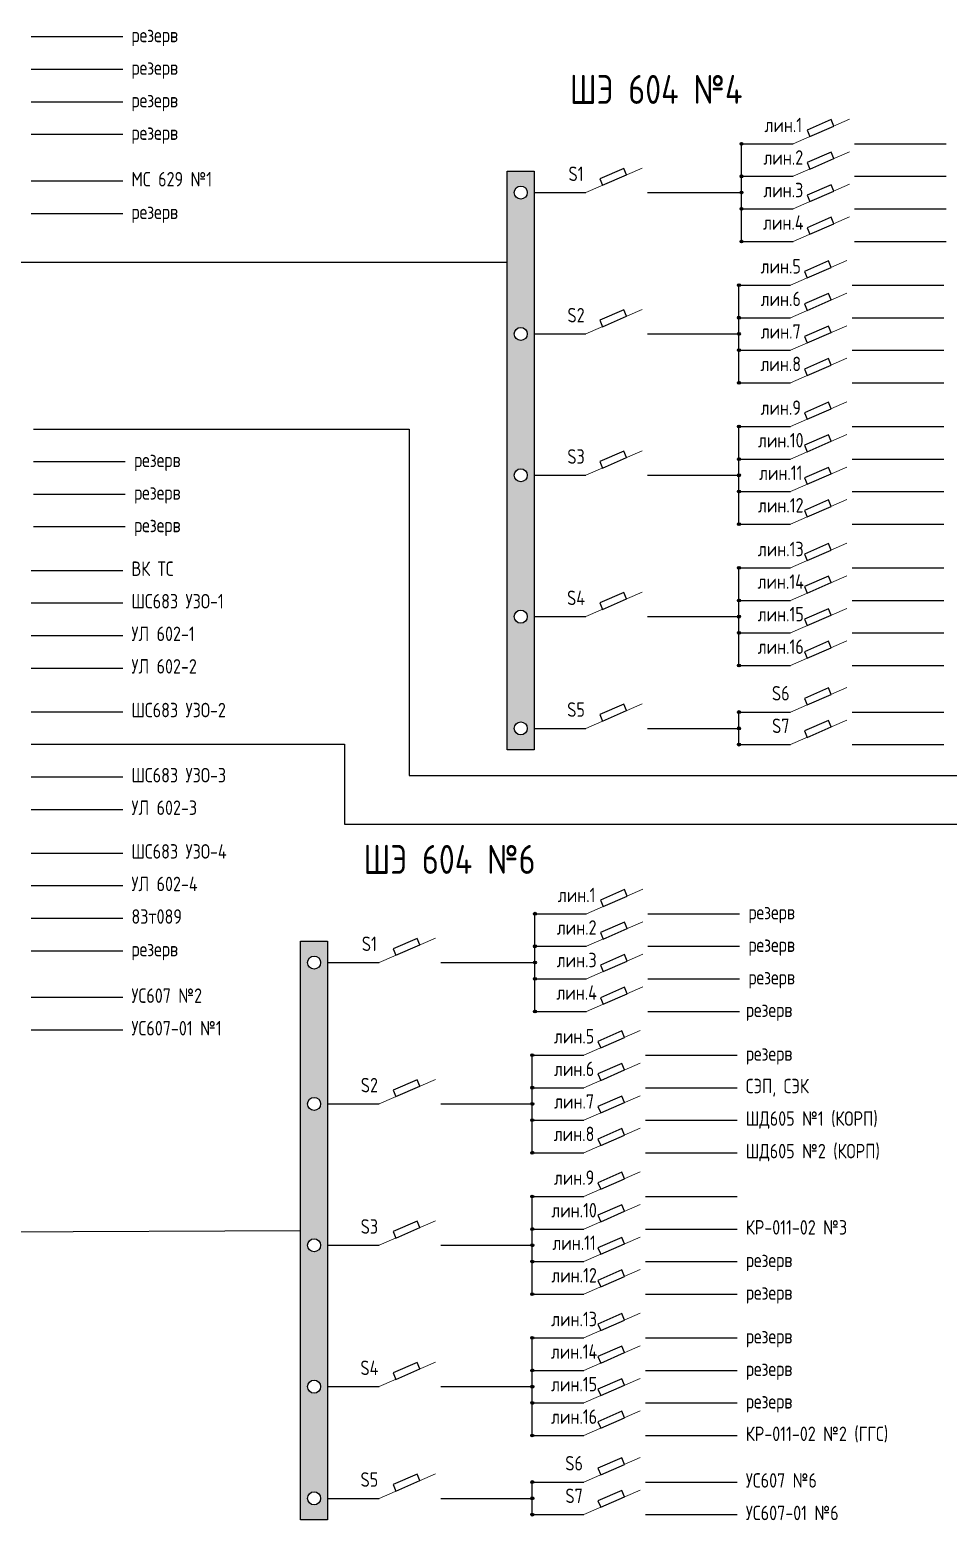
# Model space of a CAD drawing. Header units: millimetres. Extents: x 478 to 775, y 525 to 945.
# Drawn here: x 636.5 to 684.1, y 675.4 to 752.7 of the extents above; entities that cross this region are included whole.
import ezdxf

# ---------------------------------------------------------------- set-up
doc = ezdxf.new("R2010")
doc.units = ezdxf.units.MM
doc.header["$LTSCALE"] = 0.1

msp = doc.modelspace()

# ---------------------------------------------------------------- hatches: boundary and pattern name
h = msp.add_hatch(color=256)
h.paths.add_polyline_path([(673.442, 746.814), (673.366, 746.814), (673.366, 746.739, 0.414214)], flags=17)
h.paths.add_polyline_path([(673.291, 746.814, 0.414214), (673.366, 746.739), (673.366, 746.814), (673.442, 746.814, 1)])
h = msp.add_hatch(color=256)
h.paths.add_polyline_path([(661.219, 715.371), (662.615, 715.371), (662.615, 745.4), (661.219, 745.4)])
h.paths.add_polyline_path([(661.578, 729.616, -1), (662.256, 729.616, -1)], flags=16)
h.paths.add_polyline_path([(662.256, 722.283, -1), (661.578, 722.283, -1)], flags=16)
h.paths.add_polyline_path([(661.578, 736.949, -1), (662.256, 736.949, -1)], flags=16)
h.paths.add_polyline_path([(662.256, 716.489, -1), (661.578, 716.489, -1)], flags=16)
h.paths.add_polyline_path([(661.578, 744.282, -1), (662.256, 744.282, -1)], flags=16)
h = msp.add_hatch(color=256)
h.paths.add_polyline_path([(673.442, 745.126), (673.366, 745.126), (673.366, 745.051, 0.414214)], flags=17)
h.paths.add_polyline_path([(673.291, 745.126, 0.414214), (673.366, 745.051), (673.366, 745.126), (673.442, 745.126, 1)])
h = msp.add_hatch(color=256)
h.paths.add_polyline_path([(673.442, 744.282), (673.366, 744.282), (673.366, 744.206, 0.414214)], flags=17)
h.paths.add_polyline_path([(673.291, 744.282, 0.414214), (673.366, 744.206), (673.366, 744.282), (673.442, 744.282, 1)])
h = msp.add_hatch(color=256)
h.paths.add_polyline_path([(673.442, 743.438), (673.366, 743.438), (673.366, 743.362, 0.414214)], flags=17)
h.paths.add_polyline_path([(673.291, 743.438, 0.414214), (673.366, 743.362), (673.366, 743.438), (673.442, 743.438, 1)])
h = msp.add_hatch(color=256)
h.paths.add_polyline_path([(673.442, 741.749), (673.366, 741.749), (673.366, 741.674, 0.414214)], flags=17)
h.paths.add_polyline_path([(673.291, 741.749, 0.414214), (673.366, 741.674), (673.366, 741.749), (673.442, 741.749, 1)])
h = msp.add_hatch(color=256)
h.paths.add_polyline_path([(673.309, 739.481), (673.233, 739.481), (673.233, 739.406, 0.414214)], flags=17)
h.paths.add_polyline_path([(673.158, 739.481, 0.414214), (673.233, 739.406), (673.233, 739.481), (673.309, 739.481, 1)])
h = msp.add_hatch(color=256)
h.paths.add_polyline_path([(673.309, 737.793), (673.233, 737.793), (673.233, 737.718, 0.414214)], flags=17)
h.paths.add_polyline_path([(673.158, 737.793, 0.414214), (673.233, 737.718), (673.233, 737.793), (673.309, 737.793, 1)])
h = msp.add_hatch(color=256)
h.paths.add_polyline_path([(673.309, 736.949), (673.233, 736.949), (673.233, 736.873, 0.414214)], flags=17)
h.paths.add_polyline_path([(673.158, 736.949, 0.414214), (673.233, 736.873), (673.233, 736.949), (673.309, 736.949, 1)])
h = msp.add_hatch(color=256)
h.paths.add_polyline_path([(673.309, 736.105), (673.233, 736.105), (673.233, 736.029, 0.414214)], flags=17)
h.paths.add_polyline_path([(673.158, 736.105, 0.414214), (673.233, 736.029), (673.233, 736.105), (673.309, 736.105, 1)])
h = msp.add_hatch(color=256)
h.paths.add_polyline_path([(673.309, 734.416), (673.233, 734.416), (673.233, 734.341, 0.414214)], flags=17)
h.paths.add_polyline_path([(673.158, 734.416, 0.414214), (673.233, 734.341), (673.233, 734.416), (673.309, 734.416, 1)])
h = msp.add_hatch(color=256)
h.paths.add_polyline_path([(673.309, 732.148), (673.233, 732.148), (673.233, 732.073, 0.414214)], flags=17)
h.paths.add_polyline_path([(673.158, 732.148, 0.414214), (673.233, 732.073), (673.233, 732.148), (673.309, 732.148, 1)])
h = msp.add_hatch(color=256)
h.paths.add_polyline_path([(673.309, 730.46), (673.233, 730.46), (673.233, 730.384, 0.414214)], flags=17)
h.paths.add_polyline_path([(673.158, 730.46, 0.414214), (673.233, 730.384), (673.233, 730.46), (673.309, 730.46, 1)])
h = msp.add_hatch(color=256)
h.paths.add_polyline_path([(673.309, 729.616), (673.233, 729.616), (673.233, 729.54, 0.414214)], flags=17)
h.paths.add_polyline_path([(673.158, 729.616, 0.414214), (673.233, 729.54), (673.233, 729.616), (673.309, 729.616, 1)])
h = msp.add_hatch(color=256)
h.paths.add_polyline_path([(673.309, 728.771), (673.233, 728.771), (673.233, 728.696, 0.414214)], flags=17)
h.paths.add_polyline_path([(673.158, 728.771, 0.414214), (673.233, 728.696), (673.233, 728.771), (673.309, 728.771, 1)])
h = msp.add_hatch(color=256)
h.paths.add_polyline_path([(673.309, 727.083), (673.233, 727.083), (673.233, 727.008, 0.414214)], flags=17)
h.paths.add_polyline_path([(673.158, 727.083, 0.414214), (673.233, 727.008), (673.233, 727.083), (673.309, 727.083, 1)])
h = msp.add_hatch(color=256)
h.paths.add_polyline_path([(673.309, 724.815), (673.233, 724.815), (673.233, 724.74, 0.414214)], flags=17)
h.paths.add_polyline_path([(673.158, 724.815, 0.414214), (673.233, 724.74), (673.233, 724.815), (673.309, 724.815, 1)])
h = msp.add_hatch(color=256)
h.paths.add_polyline_path([(673.309, 723.127), (673.233, 723.127), (673.233, 723.051, 0.414214)], flags=17)
h.paths.add_polyline_path([(673.158, 723.127, 0.414214), (673.233, 723.051), (673.233, 723.127), (673.309, 723.127, 1)])
h = msp.add_hatch(color=256)
h.paths.add_polyline_path([(673.309, 722.283), (673.233, 722.283), (673.233, 722.207, 0.414214)], flags=17)
h.paths.add_polyline_path([(673.158, 722.283, 0.414214), (673.233, 722.207), (673.233, 722.283), (673.309, 722.283, 1)])
h = msp.add_hatch(color=256)
h.paths.add_polyline_path([(673.309, 721.438), (673.233, 721.438), (673.233, 721.363, 0.414214)], flags=17)
h.paths.add_polyline_path([(673.158, 721.438, 0.414214), (673.233, 721.363), (673.233, 721.438), (673.309, 721.438, 1)])
h = msp.add_hatch(color=256)
h.paths.add_polyline_path([(673.309, 719.75), (673.233, 719.75), (673.233, 719.675, 0.414214)], flags=17)
h.paths.add_polyline_path([(673.158, 719.75, 0.414214), (673.233, 719.675), (673.233, 719.75), (673.309, 719.75, 1)])
h = msp.add_hatch(color=256)
h.paths.add_polyline_path([(673.309, 717.333), (673.233, 717.333), (673.233, 717.258, 0.414214)], flags=17)
h.paths.add_polyline_path([(673.158, 717.333, 0.414214), (673.233, 717.258), (673.233, 717.333), (673.309, 717.333, 1)])
h = msp.add_hatch(color=256)
h.paths.add_polyline_path([(673.309, 716.489), (673.233, 716.489), (673.233, 716.413, 0.414214)], flags=17)
h.paths.add_polyline_path([(673.158, 716.489, 0.414214), (673.233, 716.413), (673.233, 716.489), (673.309, 716.489, 1)])
h = msp.add_hatch(color=256)
h.paths.add_polyline_path([(673.309, 715.645), (673.233, 715.645), (673.233, 715.569, 0.414214)], flags=17)
h.paths.add_polyline_path([(673.158, 715.645, 0.414214), (673.233, 715.569), (673.233, 715.645), (673.309, 715.645, 1)])
h = msp.add_hatch(color=256)
h.paths.add_polyline_path([(662.724, 706.87), (662.649, 706.87), (662.649, 706.795, 0.414214)], flags=17)
h.paths.add_polyline_path([(662.573, 706.87, 0.414214), (662.649, 706.795), (662.649, 706.87), (662.724, 706.87, 1)])
h = msp.add_hatch(color=256)
h.paths.add_polyline_path([(650.501, 675.427), (651.897, 675.427), (651.897, 705.456), (650.501, 705.456)])
h.paths.add_polyline_path([(650.86, 689.672, -1), (651.538, 689.672, -1)], flags=16)
h.paths.add_polyline_path([(651.538, 682.339, -1), (650.86, 682.339, -1)], flags=16)
h.paths.add_polyline_path([(650.86, 697.005, -1), (651.538, 697.005, -1)], flags=16)
h.paths.add_polyline_path([(651.538, 676.545, -1), (650.86, 676.545, -1)], flags=16)
h.paths.add_polyline_path([(650.86, 704.338, -1), (651.538, 704.338, -1)], flags=16)
h = msp.add_hatch(color=256)
h.paths.add_polyline_path([(662.724, 705.182), (662.649, 705.182), (662.649, 705.107, 0.414214)], flags=17)
h.paths.add_polyline_path([(662.573, 705.182, 0.414214), (662.649, 705.107), (662.649, 705.182), (662.724, 705.182, 1)])
h = msp.add_hatch(color=256)
h.paths.add_polyline_path([(662.724, 704.338), (662.649, 704.338), (662.649, 704.262, 0.414214)], flags=17)
h.paths.add_polyline_path([(662.573, 704.338, 0.414214), (662.649, 704.262), (662.649, 704.338), (662.724, 704.338, 1)])
h = msp.add_hatch(color=256)
h.paths.add_polyline_path([(662.724, 703.494), (662.649, 703.494), (662.649, 703.418, 0.414214)], flags=17)
h.paths.add_polyline_path([(662.573, 703.494, 0.414214), (662.649, 703.418), (662.649, 703.494), (662.724, 703.494, 1)])
h = msp.add_hatch(color=256)
h.paths.add_polyline_path([(662.724, 701.805), (662.649, 701.805), (662.649, 701.73, 0.414214)], flags=17)
h.paths.add_polyline_path([(662.573, 701.805, 0.414214), (662.649, 701.73), (662.649, 701.805), (662.724, 701.805, 1)])
h = msp.add_hatch(color=256)
h.paths.add_polyline_path([(662.591, 699.537), (662.516, 699.537), (662.516, 699.462, 0.414214)], flags=17)
h.paths.add_polyline_path([(662.44, 699.537, 0.414214), (662.516, 699.462), (662.516, 699.537), (662.591, 699.537, 1)])
h = msp.add_hatch(color=256)
h.paths.add_polyline_path([(662.591, 697.849), (662.516, 697.849), (662.516, 697.774, 0.414214)], flags=17)
h.paths.add_polyline_path([(662.44, 697.849, 0.414214), (662.516, 697.774), (662.516, 697.849), (662.591, 697.849, 1)])
h = msp.add_hatch(color=256)
h.paths.add_polyline_path([(662.591, 697.005), (662.516, 697.005), (662.516, 696.929, 0.414214)], flags=17)
h.paths.add_polyline_path([(662.44, 697.005, 0.414214), (662.516, 696.929), (662.516, 697.005), (662.591, 697.005, 1)])
h = msp.add_hatch(color=256)
h.paths.add_polyline_path([(662.591, 696.161), (662.516, 696.161), (662.516, 696.085, 0.414214)], flags=17)
h.paths.add_polyline_path([(662.44, 696.161, 0.414214), (662.516, 696.085), (662.516, 696.161), (662.591, 696.161, 1)])
h = msp.add_hatch(color=256)
h.paths.add_polyline_path([(662.591, 694.472), (662.516, 694.472), (662.516, 694.397, 0.414214)], flags=17)
h.paths.add_polyline_path([(662.44, 694.472, 0.414214), (662.516, 694.397), (662.516, 694.472), (662.591, 694.472, 1)])
h = msp.add_hatch(color=256)
h.paths.add_polyline_path([(662.591, 692.204), (662.516, 692.204), (662.516, 692.129, 0.414214)], flags=17)
h.paths.add_polyline_path([(662.44, 692.204, 0.414214), (662.516, 692.129), (662.516, 692.204), (662.591, 692.204, 1)])
h = msp.add_hatch(color=256)
h.paths.add_polyline_path([(662.591, 690.516), (662.516, 690.516), (662.516, 690.44, 0.414214)], flags=17)
h.paths.add_polyline_path([(662.44, 690.516, 0.414214), (662.516, 690.44), (662.516, 690.516), (662.591, 690.516, 1)])
h = msp.add_hatch(color=256)
h.paths.add_polyline_path([(662.591, 689.672), (662.516, 689.672), (662.516, 689.596, 0.414214)], flags=17)
h.paths.add_polyline_path([(662.44, 689.672, 0.414214), (662.516, 689.596), (662.516, 689.672), (662.591, 689.672, 1)])
h = msp.add_hatch(color=256)
h.paths.add_polyline_path([(662.591, 688.827), (662.516, 688.827), (662.516, 688.752, 0.414214)], flags=17)
h.paths.add_polyline_path([(662.44, 688.827, 0.414214), (662.516, 688.752), (662.516, 688.827), (662.591, 688.827, 1)])
h = msp.add_hatch(color=256)
h.paths.add_polyline_path([(662.591, 687.139), (662.516, 687.139), (662.516, 687.064, 0.414214)], flags=17)
h.paths.add_polyline_path([(662.44, 687.139, 0.414214), (662.516, 687.064), (662.516, 687.139), (662.591, 687.139, 1)])
h = msp.add_hatch(color=256)
h.paths.add_polyline_path([(662.591, 684.871), (662.516, 684.871), (662.516, 684.796, 0.414214)], flags=17)
h.paths.add_polyline_path([(662.44, 684.871, 0.414214), (662.516, 684.796), (662.516, 684.871), (662.591, 684.871, 1)])
h = msp.add_hatch(color=256)
h.paths.add_polyline_path([(662.591, 683.183), (662.516, 683.183), (662.516, 683.107, 0.414214)], flags=17)
h.paths.add_polyline_path([(662.44, 683.183, 0.414214), (662.516, 683.107), (662.516, 683.183), (662.591, 683.183, 1)])
h = msp.add_hatch(color=256)
h.paths.add_polyline_path([(662.591, 682.339), (662.516, 682.339), (662.516, 682.263, 0.414214)], flags=17)
h.paths.add_polyline_path([(662.44, 682.339, 0.414214), (662.516, 682.263), (662.516, 682.339), (662.591, 682.339, 1)])
h = msp.add_hatch(color=256)
h.paths.add_polyline_path([(662.591, 681.494), (662.516, 681.494), (662.516, 681.419, 0.414214)], flags=17)
h.paths.add_polyline_path([(662.44, 681.494, 0.414214), (662.516, 681.419), (662.516, 681.494), (662.591, 681.494, 1)])
h = msp.add_hatch(color=256)
h.paths.add_polyline_path([(662.591, 679.806), (662.516, 679.806), (662.516, 679.731, 0.414214)], flags=17)
h.paths.add_polyline_path([(662.44, 679.806, 0.414214), (662.516, 679.731), (662.516, 679.806), (662.591, 679.806, 1)])
h = msp.add_hatch(color=256)
h.paths.add_polyline_path([(662.591, 677.389), (662.516, 677.389), (662.516, 677.314, 0.414214)], flags=17)
h.paths.add_polyline_path([(662.44, 677.389, 0.414214), (662.516, 677.314), (662.516, 677.389), (662.591, 677.389, 1)])
h = msp.add_hatch(color=256)
h.paths.add_polyline_path([(662.591, 676.545), (662.516, 676.545), (662.516, 676.469, 0.414214)], flags=17)
h.paths.add_polyline_path([(662.44, 676.545, 0.414214), (662.516, 676.469), (662.516, 676.545), (662.591, 676.545, 1)])
h = msp.add_hatch(color=256)
h.paths.add_polyline_path([(662.591, 675.701), (662.516, 675.701), (662.516, 675.625, 0.414214)], flags=17)
h.paths.add_polyline_path([(662.44, 675.701, 0.414214), (662.516, 675.625), (662.516, 675.701), (662.591, 675.701, 1)])

# ---------------------------------------------------------------- linework, layer by layer
for p, q in [((636.52, 752.373), (641.273, 752.373)), ((636.52, 750.684), (641.273, 750.684)), ((636.52, 748.996), (641.273, 748.996)), ((636.52, 747.307), (641.273, 747.307)), ((673.366, 746.814), (676.043, 746.814)), ((673.366, 741.749), (673.366, 746.814)), ((679.232, 746.814), (683.985, 746.814)), ((636.52, 744.89), (641.273, 744.89)), ((673.366, 745.126), (676.043, 745.126)), ((679.232, 745.126), (683.985, 745.126)), ((662.615, 744.282), (665.292, 744.282)), ((668.481, 744.282), (673.366, 744.282)), ((636.52, 743.202), (641.273, 743.202)), ((673.366, 743.438), (676.043, 743.438)), ((679.232, 743.438), (683.985, 743.438)), ((673.366, 741.749), (676.043, 741.749)), ((679.232, 741.749), (683.985, 741.749)), ((616.046, 740.68), (661.219, 740.68)), ((673.233, 739.481), (675.91, 739.481)), ((673.233, 734.416), (673.233, 739.481)), ((679.099, 739.481), (683.852, 739.481)), ((673.233, 737.793), (675.91, 737.793)), ((679.099, 737.793), (683.852, 737.793)), ((662.615, 736.949), (665.292, 736.949)), ((668.481, 736.949), (673.233, 736.949)), ((673.233, 736.105), (675.91, 736.105)), ((679.099, 736.105), (683.852, 736.105)), ((673.233, 734.416), (675.91, 734.416)), ((679.099, 734.416), (683.852, 734.416)), ((636.654, 732.018), (641.406, 732.018)), ((641.406, 732.018), (656.129, 732.018)), ((656.129, 732.018), (656.129, 714.039)), ((673.233, 732.148), (675.91, 732.148)), ((673.233, 727.083), (673.233, 732.148)), ((679.099, 732.148), (683.852, 732.148)), ((636.654, 730.33), (641.406, 730.33)), ((673.233, 730.46), (675.91, 730.46)), ((679.099, 730.46), (683.852, 730.46)), ((662.615, 729.616), (665.292, 729.616)), ((668.481, 729.616), (673.233, 729.616)), ((636.654, 728.641), (641.406, 728.641)), ((673.233, 728.771), (675.91, 728.771)), ((679.099, 728.771), (683.852, 728.771)), ((636.654, 726.953), (641.406, 726.953)), ((673.233, 727.083), (675.91, 727.083)), ((679.099, 727.083), (683.852, 727.083)), ((636.52, 724.685), (641.273, 724.685)), ((673.233, 724.815), (675.91, 724.815)), ((673.233, 719.75), (673.233, 724.815)), ((679.099, 724.815), (683.852, 724.815)), ((636.52, 722.997), (641.273, 722.997)), ((673.233, 723.127), (675.91, 723.127)), ((679.099, 723.127), (683.852, 723.127)), ((662.615, 722.283), (665.292, 722.283)), ((668.481, 722.283), (673.233, 722.283)), ((673.233, 721.438), (675.91, 721.438)), ((679.099, 721.438), (683.852, 721.438)), ((636.52, 721.308), (641.273, 721.308)), ((636.52, 719.62), (641.273, 719.62)), ((673.233, 719.75), (675.91, 719.75)), ((679.099, 719.75), (683.852, 719.75)), ((636.52, 717.352), (641.273, 717.352)), ((673.233, 717.333), (675.91, 717.333)), ((673.233, 715.645), (673.233, 717.333)), ((679.099, 717.333), (683.852, 717.333)), ((662.615, 716.489), (665.292, 716.489)), ((668.481, 716.489), (673.233, 716.489)), ((636.52, 715.664), (641.273, 715.664)), ((641.273, 715.664), (652.782, 715.664)), ((652.782, 715.664), (652.782, 711.511)), ((673.233, 715.645), (675.91, 715.645)), ((679.099, 715.645), (683.852, 715.645)), ((636.52, 713.975), (641.273, 713.975)), ((656.129, 714.039), (713.002, 714.039)), ((636.52, 712.287), (641.273, 712.287)), ((652.782, 711.511), (706.138, 711.511)), ((636.52, 710.019), (641.273, 710.019)), ((636.52, 708.331), (641.273, 708.331)), ((662.649, 706.87), (665.326, 706.87)), ((662.649, 701.805), (662.649, 706.87)), ((668.515, 706.87), (673.267, 706.87)), ((636.52, 706.642), (641.273, 706.642)), ((662.649, 705.182), (665.326, 705.182)), ((668.515, 705.182), (673.267, 705.182)), ((636.52, 704.954), (641.273, 704.954)), ((651.897, 704.338), (654.574, 704.338)), ((657.763, 704.338), (662.649, 704.338)), ((662.649, 703.494), (665.326, 703.494)), ((668.515, 703.494), (673.267, 703.494)), ((636.52, 702.537), (641.273, 702.537)), ((662.649, 701.805), (665.326, 701.805)), ((668.515, 701.805), (673.267, 701.805)), ((636.52, 700.848), (641.273, 700.848)), ((662.516, 699.537), (665.192, 699.537)), ((662.516, 694.472), (662.516, 699.537)), ((668.382, 699.537), (673.134, 699.537)), ((662.516, 697.849), (665.192, 697.849)), ((668.382, 697.849), (673.134, 697.849)), ((651.897, 697.005), (654.574, 697.005)), ((657.763, 697.005), (662.516, 697.005)), ((662.516, 696.161), (665.192, 696.161)), ((668.382, 696.161), (673.134, 696.161)), ((662.516, 694.472), (665.192, 694.472)), ((668.382, 694.472), (673.134, 694.472)), ((662.516, 692.204), (665.192, 692.204)), ((662.516, 687.139), (662.516, 692.204)), ((668.382, 692.204), (673.134, 692.204)), ((613.782, 690.271), (650.501, 690.441)), ((662.516, 690.516), (665.192, 690.516)), ((668.382, 690.516), (673.134, 690.516)), ((651.897, 689.672), (654.574, 689.672)), ((657.763, 689.672), (662.516, 689.672)), ((662.516, 688.827), (665.192, 688.827)), ((668.382, 688.827), (673.134, 688.827)), ((662.516, 687.139), (665.192, 687.139)), ((668.382, 687.139), (673.134, 687.139)), ((662.516, 684.871), (665.192, 684.871)), ((662.516, 679.806), (662.516, 684.871)), ((668.382, 684.871), (673.134, 684.871)), ((662.516, 683.183), (665.192, 683.183)), ((668.382, 683.183), (673.134, 683.183)), ((651.897, 682.339), (654.574, 682.339)), ((657.763, 682.339), (662.516, 682.339)), ((662.516, 681.494), (665.192, 681.494)), ((668.382, 681.494), (673.134, 681.494)), ((662.516, 679.806), (665.192, 679.806)), ((668.382, 679.806), (673.134, 679.806)), ((662.516, 677.389), (665.192, 677.389)), ((662.516, 675.701), (662.516, 677.389)), ((668.382, 677.389), (673.134, 677.389)), ((651.897, 676.545), (654.574, 676.545)), ((657.763, 676.545), (662.516, 676.545)), ((662.516, 675.701), (665.192, 675.701)), ((668.382, 675.701), (673.134, 675.701))]:
    msp.add_line(p, q)
at = {"lineweight": 15}
for p, q in [((676.043, 746.814), (678.967, 748.088)), ((676.043, 745.126), (678.967, 746.4)), ((665.292, 744.282), (668.216, 745.556)), ((676.043, 743.438), (678.967, 744.711)), ((676.043, 741.749), (678.967, 743.023)), ((675.91, 739.481), (678.834, 740.755)), ((675.91, 737.793), (678.834, 739.067)), ((665.292, 736.949), (668.216, 738.223)), ((675.91, 736.105), (678.834, 737.378)), ((675.91, 734.416), (678.834, 735.69)), ((675.91, 732.148), (678.834, 733.422)), ((675.91, 730.46), (678.834, 731.734)), ((665.292, 729.616), (668.216, 730.889)), ((675.91, 728.771), (678.834, 730.045)), ((675.91, 727.083), (678.834, 728.357)), ((675.91, 724.815), (678.834, 726.089)), ((675.91, 723.127), (678.834, 724.401)), ((665.292, 722.283), (668.216, 723.556)), ((675.91, 721.438), (678.834, 722.712)), ((675.91, 719.75), (678.834, 721.024)), ((675.91, 717.333), (678.834, 718.607)), ((665.292, 716.489), (668.216, 717.763)), ((675.91, 715.645), (678.834, 716.918)), ((665.326, 706.87), (668.249, 708.144)), ((665.326, 705.182), (668.249, 706.456)), ((654.574, 704.338), (657.498, 705.612)), ((665.326, 703.494), (668.249, 704.767)), ((665.326, 701.805), (668.249, 703.079)), ((665.192, 699.537), (668.116, 700.811)), ((665.192, 697.849), (668.116, 699.123)), ((654.574, 697.005), (657.498, 698.278)), ((665.192, 696.161), (668.116, 697.434)), ((665.192, 694.472), (668.116, 695.746)), ((665.192, 692.204), (668.116, 693.478)), ((665.192, 690.516), (668.116, 691.79)), ((654.574, 689.672), (657.498, 690.945)), ((665.192, 688.827), (668.116, 690.101)), ((665.192, 687.139), (668.116, 688.413)), ((665.192, 684.871), (668.116, 686.145)), ((665.192, 683.183), (668.116, 684.457)), ((654.574, 682.339), (657.498, 683.612)), ((665.192, 681.494), (668.116, 682.768)), ((665.192, 679.806), (668.116, 681.08)), ((665.192, 677.389), (668.116, 678.663)), ((654.574, 676.545), (657.498, 677.819)), ((665.192, 675.701), (668.116, 676.974))]:
    msp.add_line(p, q, dxfattribs=at)
for points in [[(676.912, 747.193), (678.155, 747.735), (678.01, 748.07), (676.766, 747.528)], [(676.912, 745.504), (678.155, 746.046), (678.01, 746.381), (676.766, 745.839)], [(661.219, 745.4), (662.615, 745.4), (662.615, 715.371), (661.219, 715.371)], [(666.16, 744.66), (667.404, 745.202), (667.258, 745.537), (666.014, 744.995)], [(676.912, 743.816), (678.155, 744.358), (678.01, 744.693), (676.766, 744.151)], [(676.912, 742.127), (678.155, 742.669), (678.01, 743.004), (676.766, 742.462)], [(676.778, 739.86), (678.022, 740.402), (677.876, 740.736), (676.633, 740.195)], [(676.778, 738.171), (678.022, 738.713), (677.876, 739.048), (676.633, 738.506)], [(666.16, 737.327), (667.404, 737.869), (667.258, 738.204), (666.014, 737.662)], [(676.778, 736.483), (678.022, 737.025), (677.876, 737.36), (676.633, 736.818)], [(676.778, 734.794), (678.022, 735.336), (677.876, 735.671), (676.633, 735.129)], [(676.778, 732.527), (678.022, 733.068), (677.876, 733.403), (676.633, 732.861)], [(676.778, 730.838), (678.022, 731.38), (677.876, 731.715), (676.633, 731.173)], [(666.16, 729.994), (667.404, 730.536), (667.258, 730.871), (666.014, 730.329)], [(676.778, 729.15), (678.022, 729.692), (677.876, 730.027), (676.633, 729.485)], [(676.778, 727.461), (678.022, 728.003), (677.876, 728.338), (676.633, 727.796)], [(676.778, 725.193), (678.022, 725.735), (677.876, 726.07), (676.633, 725.528)], [(676.778, 723.505), (678.022, 724.047), (677.876, 724.382), (676.633, 723.84)], [(666.16, 722.661), (667.404, 723.203), (667.258, 723.538), (666.014, 722.996)], [(676.778, 721.817), (678.022, 722.359), (677.876, 722.693), (676.633, 722.152)], [(676.778, 720.128), (678.022, 720.67), (677.876, 721.005), (676.633, 720.463)], [(676.778, 717.711), (678.022, 718.253), (677.876, 718.588), (676.633, 718.046)], [(666.16, 716.867), (667.404, 717.409), (667.258, 717.744), (666.014, 717.202)], [(676.778, 716.023), (678.022, 716.565), (677.876, 716.9), (676.633, 716.358)], [(666.194, 707.249), (667.438, 707.791), (667.292, 708.126), (666.048, 707.584)], [(666.194, 705.56), (667.438, 706.102), (667.292, 706.437), (666.048, 705.895)], [(650.501, 705.456), (651.897, 705.456), (651.897, 675.427), (650.501, 675.427)], [(655.442, 704.716), (656.686, 705.258), (656.54, 705.593), (655.296, 705.051)], [(666.194, 703.872), (667.438, 704.414), (667.292, 704.749), (666.048, 704.207)], [(666.194, 702.183), (667.438, 702.725), (667.292, 703.06), (666.048, 702.518)], [(666.061, 699.916), (667.305, 700.458), (667.159, 700.792), (665.915, 700.251)], [(666.061, 698.227), (667.305, 698.769), (667.159, 699.104), (665.915, 698.562)], [(655.442, 697.383), (656.686, 697.925), (656.54, 698.26), (655.296, 697.718)], [(666.061, 696.539), (667.305, 697.081), (667.159, 697.416), (665.915, 696.874)], [(666.061, 694.85), (667.305, 695.392), (667.159, 695.727), (665.915, 695.185)], [(666.061, 692.583), (667.305, 693.124), (667.159, 693.459), (665.915, 692.917)], [(666.061, 690.894), (667.305, 691.436), (667.159, 691.771), (665.915, 691.229)], [(655.442, 690.05), (656.686, 690.592), (656.54, 690.927), (655.296, 690.385)], [(666.061, 689.206), (667.305, 689.748), (667.159, 690.083), (665.915, 689.541)], [(666.061, 687.517), (667.305, 688.059), (667.159, 688.394), (665.915, 687.852)], [(666.061, 685.249), (667.305, 685.791), (667.159, 686.126), (665.915, 685.584)], [(666.061, 683.561), (667.305, 684.103), (667.159, 684.438), (665.915, 683.896)], [(655.442, 682.717), (656.686, 683.259), (656.54, 683.594), (655.296, 683.052)], [(666.061, 681.873), (667.305, 682.415), (667.159, 682.749), (665.915, 682.208)], [(666.061, 680.184), (667.305, 680.726), (667.159, 681.061), (665.915, 680.519)], [(666.061, 677.767), (667.305, 678.309), (667.159, 678.644), (665.915, 678.102)], [(655.442, 676.923), (656.686, 677.465), (656.54, 677.8), (655.296, 677.258)], [(666.061, 676.079), (667.305, 676.621), (667.159, 676.956), (665.915, 676.414)]]:
    msp.add_lwpolyline(points, close=True)
for centre, radius in [((673.366, 746.814), 0.0754), ((661.917, 744.282), 0.339), ((673.366, 745.126), 0.0754), ((673.366, 744.282), 0.0754), ((673.366, 743.438), 0.0754), ((673.366, 741.749), 0.0754), ((673.233, 739.481), 0.0754), ((673.233, 737.793), 0.0754), ((661.917, 736.949), 0.339), ((673.233, 736.949), 0.0754), ((673.233, 736.105), 0.0754), ((673.233, 734.416), 0.0754), ((673.233, 732.148), 0.0754), ((661.917, 729.616), 0.339), ((673.233, 730.46), 0.0754), ((673.233, 729.616), 0.0754), ((673.233, 728.771), 0.0754), ((673.233, 727.083), 0.0754), ((673.233, 724.815), 0.0754), ((673.233, 723.127), 0.0754), ((661.917, 722.283), 0.339), ((673.233, 722.283), 0.0754), ((673.233, 721.438), 0.0754), ((673.233, 719.75), 0.0754), ((661.917, 716.489), 0.339), ((673.233, 717.333), 0.0754), ((673.233, 716.489), 0.0754), ((673.233, 715.645), 0.0754), ((662.649, 706.87), 0.0754), ((662.649, 705.182), 0.0754), ((651.199, 704.338), 0.339), ((662.649, 704.338), 0.0754), ((662.649, 703.494), 0.0754), ((662.649, 701.805), 0.0754), ((662.516, 699.537), 0.0754), ((662.516, 697.849), 0.0754), ((651.199, 697.005), 0.339), ((662.516, 697.005), 0.0754), ((662.516, 696.161), 0.0754), ((662.516, 694.472), 0.0754), ((662.516, 692.204), 0.0754), ((662.516, 690.516), 0.0754), ((651.199, 689.672), 0.339), ((662.516, 689.672), 0.0754), ((662.516, 688.827), 0.0754), ((662.516, 687.139), 0.0754), ((662.516, 684.871), 0.0754), ((662.516, 683.183), 0.0754), ((651.199, 682.339), 0.339), ((662.516, 682.339), 0.0754), ((662.516, 681.494), 0.0754), ((662.516, 679.806), 0.0754), ((662.516, 677.389), 0.0754), ((651.199, 676.545), 0.339), ((662.516, 676.545), 0.0754), ((662.516, 675.701), 0.0754)]:
    msp.add_circle(centre, radius)

# ---------------------------------------------------------------- texts
for s, insert, char_height, width, attachment_point in [('{\\fGOST|b0|i0|c204|p34;резерв}', (641.725, 752.834), 0.75, 12.21677, 1), ('{\\fGOST|b0|i0|c204|p34;резерв}', (641.725, 751.145), 0.75, 12.21677, 1), ('{\\fGOST|b0|i0|c204|p34;ШЭ 604 №4}', (668.938, 749.634), 1.5, 14.52796, 5), ('{\\fGOST|b0|i0|c204|p34;резерв}', (641.725, 749.457), 0.75, 12.21677, 1), ('{\\fGOST|b0|i0|c204|p34;резерв}', (641.725, 747.768), 0.75, 12.21677, 1), ('{\\fGOST|b0|i0|c204|p34;лин.1}', (675.534, 747.791), 0.75, 12.21677, 5), ('{\\fGOST|b0|i0|c204|p34;лин.2}', (675.534, 746.103), 0.75, 12.21677, 5), ('{\\fGOST|b0|i0|c204|p34;МС 629 №1}', (641.725, 745.351), 0.75, 12.21677, 1), ('{\\fGOST|b0|i0|c204|p34;S1}', (664.783, 745.258), 0.75, 12.21677, 5), ('{\\fGOST|b0|i0|c204|p34;лин.3}', (675.534, 744.414), 0.75, 12.21677, 5), ('{\\fGOST|b0|i0|c204|p34;резерв}', (641.725, 743.663), 0.75, 12.21677, 1), ('{\\fGOST|b0|i0|c204|p34;лин.4}', (675.534, 742.726), 0.75, 12.21677, 5), ('{\\fGOST|b0|i0|c204|p34;лин.5}', (675.401, 740.458), 0.75, 12.21677, 5), ('{\\fGOST|b0|i0|c204|p34;лин.6}', (675.401, 738.769), 0.75, 12.21677, 5), ('{\\fGOST|b0|i0|c204|p34;S2}', (664.783, 737.925), 0.75, 12.21677, 5), ('{\\fGOST|b0|i0|c204|p34;лин.7}', (675.401, 737.081), 0.75, 12.21677, 5), ('{\\fGOST|b0|i0|c204|p34;лин.8}', (675.401, 735.393), 0.75, 12.21677, 5), ('{\\fGOST|b0|i0|c204|p34;лин.9}', (675.401, 733.125), 0.75, 12.21677, 5), ('{\\fGOST|b0|i0|c204|p34;лин.10}', (675.401, 731.436), 0.75, 12.21677, 5), ('{\\fGOST|b0|i0|c204|p34;резерв}', (641.859, 730.791), 0.75, 12.21677, 1), ('{\\fGOST|b0|i0|c204|p34;S3}', (664.783, 730.592), 0.75, 12.21677, 5), ('{\\fGOST|b0|i0|c204|p34;лин.11}', (675.401, 729.748), 0.75, 12.21677, 5), ('{\\fGOST|b0|i0|c204|p34;резерв}', (641.859, 729.102), 0.75, 12.21677, 1), ('{\\fGOST|b0|i0|c204|p34;лин.12}', (675.401, 728.06), 0.75, 12.21677, 5), ('{\\fGOST|b0|i0|c204|p34;резерв}', (641.859, 727.414), 0.75, 12.21677, 1), ('{\\fGOST|b0|i0|c204|p34;лин.13}', (675.401, 725.792), 0.75, 12.21677, 5), ('{\\fGOST|b0|i0|c204|p34;ВК ТС}', (641.725, 725.146), 0.75, 12.21677, 1), ('{\\fGOST|b0|i0|c204|p34;лин.14}', (675.401, 724.103), 0.75, 12.21677, 5), ('{\\fGOST|b0|i0|c204|p34;ШС683 УЗО-1}', (641.725, 723.458), 0.75, 12.21677, 1), ('{\\fGOST|b0|i0|c204|p34;S4}', (664.783, 723.259), 0.75, 12.21677, 5), ('{\\fGOST|b0|i0|c204|p34;лин.15}', (675.401, 722.415), 0.75, 12.21677, 5), ('{\\fGOST|b0|i0|c204|p34;УЛ 602-1}', (641.725, 721.769), 0.75, 12.21677, 1), ('{\\fGOST|b0|i0|c204|p34;лин.16}', (675.401, 720.726), 0.75, 12.21677, 5), ('{\\fGOST|b0|i0|c204|p34;УЛ 602-2}', (641.725, 720.081), 0.75, 12.21677, 1), ('{\\fGOST|b0|i0|c0|p34;S6}', (675.401, 718.309), 0.75, 12.21677, 5), ('{\\fGOST|b0|i0|c204|p34;ШС683 УЗО-2}', (641.725, 717.813), 0.75, 12.21677, 1), ('{\\fGOST|b0|i0|c204|p34;S5}', (664.783, 717.465), 0.75, 12.21677, 5), ('{\\fGOST|b0|i0|c0|p34;S7}', (675.401, 716.621), 0.75, 12.21677, 5), ('{\\fGOST|b0|i0|c204|p34;ШС683 УЗО-3}', (641.725, 714.436), 0.75, 12.21677, 1), ('{\\fGOST|b0|i0|c204|p34;УЛ 602-3}', (641.725, 712.748), 0.75, 12.21677, 1), ('{\\fGOST|b0|i0|c204|p34;ШС683 УЗО-4}', (641.725, 710.48), 0.75, 12.21677, 1), ('{\\fGOST|b0|i0|c204|p34;ШЭ 604 №6}', (658.22, 709.69), 1.5, 14.52796, 5), ('{\\fGOST|b0|i0|c204|p34;УЛ 602-4}', (641.725, 708.792), 0.75, 12.21677, 1), ('{\\fGOST|b0|i0|c204|p34;лин.1}', (664.817, 707.847), 0.75, 12.21677, 5), ('{\\fGOST|b0|i0|c204|p34;83т089}', (641.725, 707.103), 0.75, 12.21677, 1), ('{\\fGOST|b0|i0|c204|p34;резерв}', (673.72, 707.331), 0.75, 12.21677, 1), ('{\\fGOST|b0|i0|c204|p34;лин.2}', (664.817, 706.159), 0.75, 12.21677, 5), ('{\\fGOST|b0|i0|c204|p34;резерв}', (641.725, 705.415), 0.75, 12.21677, 1), ('{\\fGOST|b0|i0|c204|p34;S1}', (654.065, 705.314), 0.75, 12.21677, 5), ('{\\fGOST|b0|i0|c204|p34;резерв}', (673.72, 705.643), 0.75, 12.21677, 1), ('{\\fGOST|b0|i0|c204|p34;лин.3}', (664.817, 704.47), 0.75, 12.21677, 5), ('{\\fGOST|b0|i0|c204|p34;резерв}', (673.72, 703.955), 0.75, 12.21677, 1), ('{\\fGOST|b0|i0|c204|p34;УС607 №2}', (641.725, 702.998), 0.75, 12.21677, 1), ('{\\fGOST|b0|i0|c204|p34;лин.4}', (664.817, 702.782), 0.75, 12.21677, 5), ('{\\fGOST|b0|i0|c204|p34;резерв}', (673.587, 702.266), 0.75, 12.21677, 1), ('{\\fGOST|b0|i0|c204|p34;УС607-01 №1}', (641.725, 701.309), 0.75, 12.21677, 1), ('{\\fGOST|b0|i0|c204|p34;лин.5}', (664.683, 700.514), 0.75, 12.21677, 5), ('{\\fGOST|b0|i0|c204|p34;резерв}', (673.587, 699.998), 0.75, 12.21677, 1), ('{\\fGOST|b0|i0|c204|p34;лин.6}', (664.683, 698.825), 0.75, 12.21677, 5), ('{\\fGOST|b0|i0|c204|p34;S2}', (654.065, 697.981), 0.75, 12.21677, 5), ('{\\fGOST|b0|i0|c204|p34;СЭП, СЭК}', (673.587, 698.31), 0.75, 12.21677, 1), ('{\\fGOST|b0|i0|c204|p34;лин.7}', (664.683, 697.137), 0.75, 12.21677, 5), ('{\\fGOST|b0|i0|c204|p34;ШД605 №1 (КОРП)}', (673.587, 696.622), 0.75, 12.21677, 1), ('{\\fGOST|b0|i0|c204|p34;лин.8}', (664.683, 695.449), 0.75, 12.21677, 5), ('{\\fGOST|b0|i0|c204|p34;ШД605 №2 (КОРП)}', (673.587, 694.933), 0.75, 12.21677, 1), ('{\\fGOST|b0|i0|c204|p34;лин.9}', (664.683, 693.181), 0.75, 12.21677, 5), ('{\\fGOST|b0|i0|c204|p34;лин.10}', (664.683, 691.492), 0.75, 12.21677, 5), ('{\\fGOST|b0|i0|c204|p34;S3}', (654.065, 690.648), 0.75, 12.21677, 5), ('{\\fGOST|b0|i0|c204|p34;КР-011-02 №3}', (673.587, 690.977), 0.75, 12.21677, 1), ('{\\fGOST|b0|i0|c204|p34;лин.11}', (664.683, 689.804), 0.75, 12.21677, 5), ('{\\fGOST|b0|i0|c204|p34;резерв}', (673.587, 689.288), 0.75, 12.21677, 1), ('{\\fGOST|b0|i0|c204|p34;лин.12}', (664.683, 688.116), 0.75, 12.21677, 5), ('{\\fGOST|b0|i0|c204|p34;резерв}', (673.587, 687.6), 0.75, 12.21677, 1), ('{\\fGOST|b0|i0|c204|p34;лин.13}', (664.683, 685.848), 0.75, 12.21677, 5), ('{\\fGOST|b0|i0|c204|p34;резерв}', (673.587, 685.332), 0.75, 12.21677, 1), ('{\\fGOST|b0|i0|c204|p34;лин.14}', (664.683, 684.159), 0.75, 12.21677, 5), ('{\\fGOST|b0|i0|c204|p34;S4}', (654.065, 683.315), 0.75, 12.21677, 5), ('{\\fGOST|b0|i0|c204|p34;резерв}', (673.587, 683.644), 0.75, 12.21677, 1), ('{\\fGOST|b0|i0|c204|p34;лин.15}', (664.683, 682.471), 0.75, 12.21677, 5), ('{\\fGOST|b0|i0|c204|p34;лин.16}', (664.683, 680.782), 0.75, 12.21677, 5), ('{\\fGOST|b0|i0|c204|p34;резерв}', (673.587, 681.955), 0.75, 12.21677, 1), ('{\\fGOST|b0|i0|c204|p34;КР-011-02 №2 (ГГС)}', (673.587, 680.267), 0.75, 12.21677, 1), ('{\\fGOST|b0|i0|c0|p34;S6}', (664.683, 678.365), 0.75, 12.21677, 5), ('{\\fGOST|b0|i0|c204|p34;S5}', (654.065, 677.521), 0.75, 12.21677, 5), ('{\\fGOST|b0|i0|c204|p34;УС607 №6}', (673.587, 677.85), 0.75, 12.21677, 1), ('{\\fGOST|b0|i0|c0|p34;S7}', (664.683, 676.677), 0.75, 12.21677, 5), ('{\\fGOST|b0|i0|c204|p34;УС607-01 №6}', (673.587, 676.162), 0.75, 12.21677, 1)]:
    msp.add_mtext(s, dxfattribs=dict(insert=insert, char_height=char_height, width=width, attachment_point=attachment_point))

doc.saveas('drawing.dxf')
